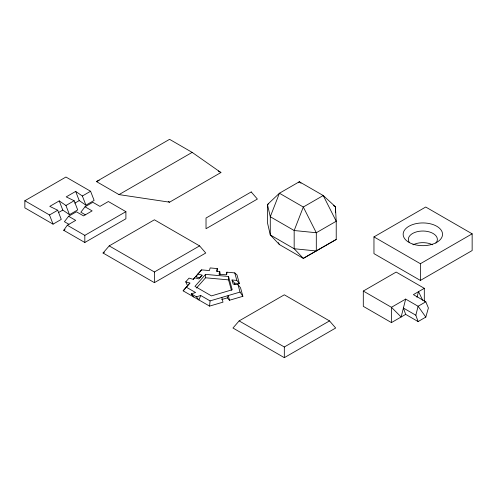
<?xml version="1.0" encoding="UTF-8"?>
<svg xmlns="http://www.w3.org/2000/svg" width="497" height="497" viewBox="0 0 497 497"><rect width="100%" height="100%" fill="white"/><g stroke="black" fill="none" stroke-linecap="round" stroke-linejoin="round"><path stroke-width="0.75" d="M24.85 200.745L24.85 207.864L53.055 224.147L61.274 219.407L57.714 210.237L49.781 206.367L59.23 200.906L65.933 205.491L69.493 214.661L77.706 209.914L74.152 200.745L66.213 196.874L75.662 191.42L82.365 196.004L85.925 205.174L94.138 200.428L90.584 191.258L65.933 177.031L24.85 200.745L49.501 214.977L53.055 224.147M226.75 274.474L226.905 272.182L234.777 272.903L237.026 275.003L239.38 283.582L234.547 283.141L232.006 279.979L236.839 280.42L239.38 283.582M217.096 271.642L217.313 268.585L210.15 267.926L209.417 270.579L201.558 269.865L195.644 276.686L199.8 277.898L202.093 275.176L197.936 273.965M209.572 306.109L210.069 300.896L200.745 295.516L196.39 296.796L191.252 293.833L195.613 292.547L186.288 287.167L183.144 290.851L209.572 306.109L222.985 302.164L221.817 297.442M425.817 317.098L418.095 306.264L405.664 299.088L401.147 316.993L391.443 307.301L363.301 291.049L363.301 306.351L391.443 322.596L405.664 314.384L418.095 321.559L425.817 317.098L428.389 307.966L425.817 301.803L413.392 294.628L424.308 288.322L424.308 301.331M418.095 321.559L415.834 315.216L418.095 306.264L425.817 301.803M217.313 268.585L216.586 271.238L219.749 271.524L220.146 273.456L219.786 274.785M219.749 271.524L219.015 274.176L226.178 274.835L226.905 272.182M416.946 297.281L418.53 291.664L422.705 300.3M221.594 299.554L227.346 297.865L228.291 295.535L229.459 300.256L242.871 296.311L240.517 287.726L237.976 284.564L233.143 284.116L232.006 279.979M200.745 295.516L198.924 299.958L196.39 296.796M85.378 214.822L80.849 212.207L85.024 206.789L92.827 202.279L99.947 206.392L108.365 201.527L125.903 211.654L125.903 218.767L84.819 242.486L63.728 230.31L67.288 225.247L75.706 220.382L68.592 216.276L64.417 221.693L68.946 224.309M201.558 269.865L195.644 276.686M183.144 290.851L189.897 283.073L185.754 281.849L189.053 278.115L193.196 279.339L194.644 277.693L198.794 278.91L202.093 275.176M193.271 279.326L194.644 277.693M103.047 253.01L109.203 245.891L154.399 219.798L199.589 245.891L205.752 253.01L154.399 282.656L103.047 253.01L104.376 252.24M239.132 320.9L232.969 328.02L284.321 357.666L335.674 328.02L329.511 320.9L284.321 294.814L239.132 320.9L284.321 346.993L329.511 320.9M186.288 287.167L189.897 283.073M205.547 274.381L194.961 286.371L211.442 295.889L232.211 289.776L228.564 276.487L205.547 274.381L205.547 277.78L196.477 288.055M298.262 182.766L299.349 181.74L323.23 195.526L335.4 206.715L336.227 221.246L336.227 239.461L303.307 258.378L279.426 244.592L270.287 234.951L267.461 222.762L267.461 204.547L279.426 193.24L299.349 181.74L301.008 183.263M96.418 181.56L169.564 139.334L192.159 152.38L220.923 172.54L169.564 202.186L119.013 194.607L96.418 181.56L99.232 180.399M49.501 214.977L57.714 210.237M65.933 205.491L74.152 200.745M82.365 196.004L90.584 191.258M58.379 212.623L62.784 210.076L69.493 214.661M74.811 203.136L79.222 200.589L85.925 205.174M68.592 216.276L76.395 211.772L83.515 215.878L92.138 210.896L85.024 206.789M119.013 194.607L192.159 152.38M63.728 230.31L65.026 229.558M67.288 225.247L84.819 235.367L125.903 211.654M268.79 203.782L267.461 204.547L270.287 216.735L270.287 234.951L294.168 248.736L303.307 258.378L336.227 239.461M109.203 245.891L154.399 271.983L199.589 245.891M373.961 236.907L425.724 207.025L472.15 233.826L472.15 250.55L420.387 280.432L373.961 253.632L373.961 236.907L420.387 263.714L472.15 233.826M363.301 291.049L396.165 272.076L424.308 288.322M405.664 299.088L391.443 307.301L391.443 322.596M210.069 300.896L240.039 292.081L242.871 296.311M205.547 277.78L228.564 279.886L231.403 290.223M333.412 205.565L335.4 206.715L335.4 212.791M218.251 170.999L220.923 172.54M415.834 315.216L403.409 308.041L405.664 314.384M168.234 201.415L169.564 202.186M227.346 297.865L229.459 300.256M191.252 293.833L193.793 296.995M278.339 242.611L279.426 244.592M185.754 281.849L187.605 285.794M75.662 191.42L79.222 200.589M59.23 200.906L62.784 210.076M234.777 272.903L236.839 280.42M237.976 284.564L240.039 292.081M234.547 283.141L234.926 284.526M420.387 263.714L420.387 280.432M284.321 346.993L284.321 357.666M228.564 276.487L228.564 279.886M154.399 271.983L154.399 282.656M84.819 235.367L84.819 242.486M413.137 244.804A14.512 8.381 0 0 1 432.564 244.804M409.441 242.611A14.512 8.381 0 0 1 423.326 231.03A14.512 8.381 0 0 1 435.863 243.114M279.426 193.24L270.287 216.735L294.168 230.521L316.303 232.745L336.227 221.246L323.23 195.526L303.307 207.025L294.168 230.521L294.168 248.736L316.303 250.96L316.303 232.745L303.307 207.025L279.426 193.24M251.215 191.941L206.025 218.028L206.025 228.707L257.378 199.055L251.215 191.941M413.001 244.151A19.694 11.369 0 0 0 442.541 234.304A19.694 11.369 0 0 0 413.001 224.458A19.694 11.369 0 0 0 413.001 244.151"/></g></svg>
